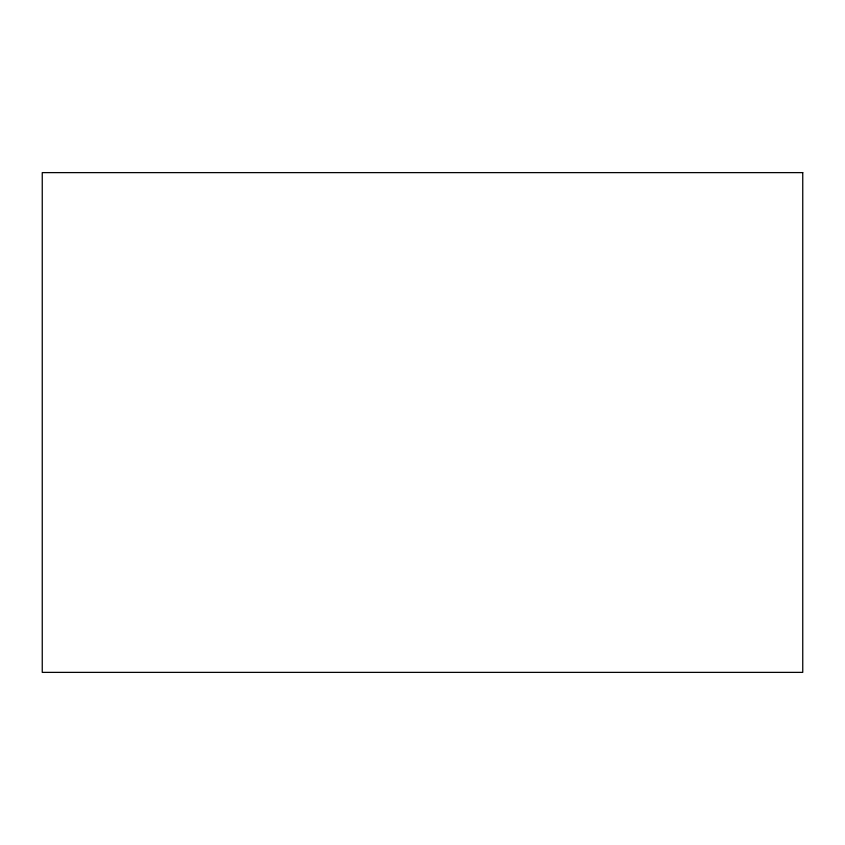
<?xml version="1.0" encoding="UTF-8"?>
<svg xmlns="http://www.w3.org/2000/svg" width="845" height="845" viewBox="0 0 845 845"><rect width="100%" height="100%" fill="white"/><g stroke="black" fill="none" stroke-linecap="round" stroke-linejoin="round"><path stroke-width="1.27" d="M802.75 172.623L42.25 172.623L42.25 672.377L802.75 672.377L802.75 172.623"/></g></svg>
